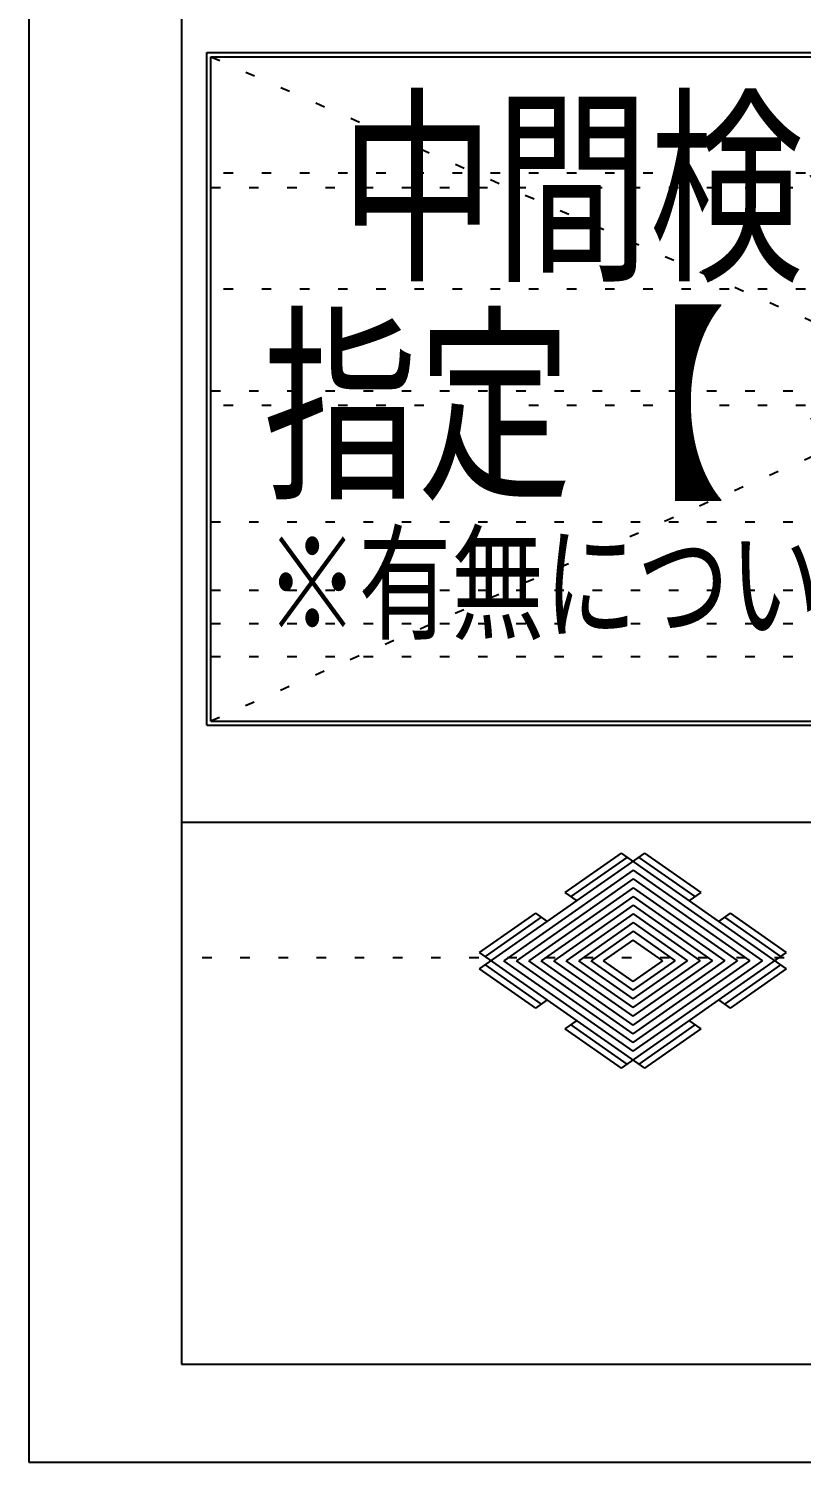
# Model space of a CAD drawing. Header units: millimetres. Extents: x 2414 to 2906, y 1861 to 2205.
# Drawn here: x 2414.42 to 2438.72, y 1861.45 to 1906.54 of the extents above; entities that cross this region are included whole.
import ezdxf
from ezdxf.enums import TextEntityAlignment as Align

# ---------------------------------------------------------------- set-up
doc = ezdxf.new("R2010")
doc.units = ezdxf.units.MM
doc.linetypes.add('jw-line05', pattern=[4.8, 1.5, -0.6, 0.6, -0.6, 1.5])
doc.linetypes.add('jw-line09', pattern=[1.2, 0.3, -0.9])
doc.layers.add('8-F', color=7, linetype='Continuous')
doc.layers.add('F-0', color=7, linetype='Continuous')
doc.styles.add('ＭＳ ゴシック', font='', dxfattribs={"height": 0.2})
doc.styles.get('ＭＳ ゴシック').set_extended_font_data('MS Gothic')

msp = doc.modelspace()

# ---------------------------------------------------------------- linework, layer by layer
at = {"layer": '8-F', "color": 2, "linetype": 'Continuous'}
for p, q in [((2420.022, 1905.788), (2467.778, 1905.788)), ((2420.022, 1884.636), (2420.022, 1905.788)), ((2420.152, 1905.658), (2467.648, 1905.658)), ((2420.152, 1898.473), (2420.152, 1905.658)), ((2420.152, 1891.036), (2420.152, 1905.658)), ((2420.152, 1892.393), (2420.152, 1898.473)), ((2420.152, 1884.765), (2420.152, 1898.473)), ((2420.022, 1884.636), (2467.778, 1884.636)), ((2420.152, 1884.765), (2467.648, 1884.765))]:
    msp.add_line(p, q, dxfattribs=at)
at = {"layer": '8-F', "color": 8, "linetype": 'jw-line09'}
for p, q in [((2420.152, 1905.658), (2467.648, 1884.765)), ((2467.648, 1905.658), (2420.152, 1884.765)), ((2467.648, 1902.002), (2420.152, 1902.002)), ((2420.152, 1901.545), (2467.648, 1901.545)), ((2467.648, 1898.347), (2420.152, 1898.347)), ((2420.152, 1895.148), (2467.648, 1895.148)), ((2467.648, 1894.691), (2420.152, 1894.691)), ((2420.152, 1891.036), (2467.648, 1891.036)), ((2420.152, 1888.878), (2467.648, 1888.878)), ((2420.152, 1887.837), (2467.648, 1887.837)), ((2420.152, 1886.797), (2467.648, 1886.797))]:
    msp.add_line(p, q, dxfattribs=at)
at = {"layer": 'F-0', "color": 8, "linetype": 'Continuous'}
for p, q in [((2414.419, 2204.651), (2414.419, 1861.451)), ((2414.419, 1861.451), (2906.419, 1861.451)), ((2414.419, 1861.451), (2906.419, 1861.451)), ((2414.43, 1861.451), (2906.408, 1861.451))]:
    msp.add_line(p, q, dxfattribs=at)
at = {"layer": 'F-0', "color": 4, "linetype": 'Continuous'}
msp.add_line((2419.23, 2201.569), (2419.23, 1864.533), dxfattribs=at)
at = {"layer": 'F-0', "color": 136, "linetype": 'Continuous'}
for p, q in [((2862.844, 1881.573), (2419.23, 1881.573)), ((2901.608, 1881.573), (2419.23, 1881.573)), ((2419.23, 1864.533), (2901.608, 1864.533))]:
    msp.add_line(p, q, dxfattribs=at)
at = {"layer": 'F-0', "color": 3, "linetype": 'Continuous'}
for p, q in [((2428.602, 1876.967), (2433.801, 1880.608)), ((2428.602, 1876.967), (2433.801, 1880.608)), ((2431.294, 1879.373), (2433.058, 1880.608)), ((2431.294, 1879.373), (2433.058, 1880.608)), ((2431.48, 1879.243), (2433.244, 1880.478)), ((2431.48, 1879.243), (2433.244, 1880.478)), ((2438.257, 1876.967), (2433.058, 1880.608)), ((2438.257, 1876.967), (2433.058, 1880.608)), ((2435.379, 1879.243), (2433.615, 1880.478)), ((2435.379, 1879.243), (2433.615, 1880.478)), ((2435.565, 1879.373), (2433.801, 1880.608)), ((2435.565, 1879.373), (2433.801, 1880.608)), ((2433.43, 1880.073), (2429.365, 1877.227)), ((2433.43, 1880.073), (2429.365, 1877.227)), ((2433.43, 1880.073), (2437.494, 1877.227)), ((2433.43, 1880.073), (2437.494, 1877.227)), ((2433.43, 1879.799), (2429.757, 1877.227)), ((2433.43, 1879.799), (2429.757, 1877.227)), ((2433.43, 1879.524), (2430.149, 1877.227)), ((2433.43, 1879.524), (2430.149, 1877.227)), ((2431.666, 1879.112), (2431.294, 1879.373)), ((2431.666, 1879.112), (2431.294, 1879.373)), ((2433.43, 1879.799), (2437.102, 1877.227)), ((2433.43, 1879.799), (2437.102, 1877.227)), ((2433.43, 1879.524), (2436.71, 1877.227)), ((2433.43, 1879.524), (2436.71, 1877.227)), ((2435.194, 1879.112), (2435.565, 1879.373)), ((2435.194, 1879.112), (2435.565, 1879.373)), ((2433.43, 1879.25), (2430.541, 1877.227)), ((2433.43, 1879.25), (2430.541, 1877.227)), ((2433.43, 1878.975), (2430.933, 1877.227)), ((2433.43, 1878.975), (2430.933, 1877.227)), ((2433.43, 1879.25), (2436.318, 1877.227)), ((2433.43, 1879.25), (2436.318, 1877.227)), ((2433.43, 1878.975), (2435.926, 1877.227)), ((2433.43, 1878.975), (2435.926, 1877.227)), ((2428.602, 1877.487), (2430.366, 1878.722)), ((2428.602, 1877.487), (2430.366, 1878.722)), ((2428.788, 1877.357), (2430.552, 1878.593)), ((2428.788, 1877.357), (2430.552, 1878.593)), ((2430.737, 1878.462), (2430.366, 1878.722)), ((2430.737, 1878.462), (2430.366, 1878.722)), ((2433.43, 1878.701), (2431.325, 1877.227)), ((2433.43, 1878.701), (2431.325, 1877.227)), ((2433.43, 1878.701), (2435.534, 1877.227)), ((2433.43, 1878.701), (2435.534, 1877.227)), ((2436.122, 1878.462), (2436.493, 1878.722)), ((2436.122, 1878.462), (2436.493, 1878.722)), ((2438.072, 1877.357), (2436.308, 1878.592)), ((2438.072, 1877.357), (2436.308, 1878.592)), ((2438.257, 1877.487), (2436.493, 1878.722)), ((2438.257, 1877.487), (2436.493, 1878.722)), ((2433.43, 1878.426), (2431.717, 1877.227)), ((2433.43, 1878.426), (2431.717, 1877.227)), ((2433.43, 1878.152), (2432.109, 1877.227)), ((2433.43, 1878.152), (2432.109, 1877.227)), ((2433.43, 1878.426), (2435.142, 1877.227)), ((2433.43, 1878.426), (2435.142, 1877.227)), ((2433.43, 1878.152), (2434.75, 1877.227)), ((2433.43, 1878.152), (2434.75, 1877.227)), ((2432.501, 1877.227), (2433.43, 1877.877)), ((2432.501, 1877.227), (2433.43, 1877.877)), ((2434.358, 1877.227), (2433.43, 1877.877)), ((2434.358, 1877.227), (2433.43, 1877.877)), ((2433.801, 1873.847), (2428.602, 1877.487)), ((2433.801, 1873.847), (2428.602, 1877.487)), ((2433.43, 1874.382), (2429.365, 1877.227)), ((2433.43, 1874.382), (2429.365, 1877.227)), ((2433.43, 1874.656), (2429.757, 1877.227)), ((2433.43, 1874.656), (2429.757, 1877.227)), ((2433.43, 1874.93), (2430.149, 1877.227)), ((2433.43, 1874.93), (2430.149, 1877.227)), ((2433.43, 1875.205), (2430.541, 1877.227)), ((2433.43, 1875.205), (2430.541, 1877.227)), ((2433.43, 1875.479), (2430.933, 1877.227)), ((2433.43, 1875.479), (2430.933, 1877.227)), ((2433.43, 1875.754), (2431.325, 1877.227)), ((2433.43, 1875.754), (2431.325, 1877.227)), ((2433.43, 1876.028), (2431.717, 1877.227)), ((2433.43, 1876.028), (2431.717, 1877.227)), ((2433.43, 1876.303), (2432.109, 1877.227)), ((2433.43, 1876.303), (2432.109, 1877.227)), ((2433.43, 1876.577), (2432.501, 1877.227)), ((2433.43, 1876.577), (2432.501, 1877.227)), ((2433.058, 1873.847), (2438.257, 1877.487)), ((2433.058, 1873.847), (2438.257, 1877.487)), ((2433.43, 1876.577), (2434.358, 1877.227)), ((2433.43, 1876.028), (2435.142, 1877.227)), ((2433.43, 1875.754), (2435.534, 1877.227)), ((2433.43, 1875.479), (2435.926, 1877.227)), ((2433.43, 1875.205), (2436.318, 1877.227)), ((2433.43, 1874.93), (2436.71, 1877.227)), ((2433.43, 1874.656), (2437.102, 1877.227)), ((2433.43, 1874.382), (2437.494, 1877.227)), ((2433.43, 1876.303), (2434.75, 1877.227)), ((2433.43, 1876.577), (2434.358, 1877.227)), ((2433.43, 1876.028), (2435.142, 1877.227)), ((2433.43, 1875.754), (2435.534, 1877.227)), ((2433.43, 1875.479), (2435.926, 1877.227)), ((2433.43, 1875.205), (2436.318, 1877.227)), ((2433.43, 1874.93), (2436.71, 1877.227)), ((2433.43, 1874.656), (2437.102, 1877.227)), ((2433.43, 1874.382), (2437.494, 1877.227)), ((2433.43, 1876.303), (2434.75, 1877.227)), ((2430.366, 1875.732), (2428.602, 1876.967)), ((2430.366, 1875.732), (2428.602, 1876.967)), ((2430.552, 1875.862), (2428.788, 1877.097)), ((2430.552, 1875.862), (2428.788, 1877.097)), ((2436.308, 1875.862), (2438.071, 1877.097)), ((2436.308, 1875.862), (2438.071, 1877.097)), ((2436.493, 1875.732), (2438.257, 1876.967)), ((2436.493, 1875.732), (2438.257, 1876.967)), ((2430.366, 1875.732), (2430.737, 1875.992)), ((2430.366, 1875.732), (2430.737, 1875.992)), ((2436.493, 1875.732), (2436.122, 1875.992)), ((2436.493, 1875.732), (2436.122, 1875.992)), ((2431.294, 1875.082), (2431.666, 1875.342)), ((2431.294, 1875.082), (2431.666, 1875.342)), ((2435.565, 1875.082), (2435.194, 1875.342)), ((2435.565, 1875.082), (2435.194, 1875.342)), ((2433.058, 1873.847), (2431.294, 1875.082)), ((2433.058, 1873.847), (2431.294, 1875.082)), ((2433.244, 1873.977), (2431.48, 1875.212)), ((2433.244, 1873.977), (2431.48, 1875.212)), ((2433.615, 1873.977), (2435.379, 1875.212)), ((2433.615, 1873.977), (2435.379, 1875.212)), ((2433.801, 1873.847), (2435.565, 1875.082)), ((2433.801, 1873.847), (2435.565, 1875.082))]:
    msp.add_line(p, q, dxfattribs=at)
at = {"layer": 'F-0', "color": 14, "linetype": 'jw-line09'}
msp.add_line((2549.775, 1877.313), (2419.23, 1877.313), dxfattribs=at)
msp.add_line((2549.775, 1877.313), (2419.23, 1877.313), dxfattribs=at)

# ---------------------------------------------------------------- texts
at = {"layer": '8-F', "color": 7, "linetype": 'jw-line05', "style": 'ＭＳ ゴシック', "width": 0.769231}
for s, height, p, p2 in [('中間検査特定工程', 4.86, (2424.214, 1899.115), (2463.094, 1899.115)), ('指定【 有 ・ 無 】', 4.86, (2421.784, 1892.261), (2465.524, 1892.261)), ('※有無については工事担当が記入', 2.916, (2421.879, 1887.635), (2465.619, 1887.635))]:
    msp.add_text(s, height=height, dxfattribs=at).set_placement(p, p2, align=Align.FIT)

doc.saveas('drawing.dxf')
